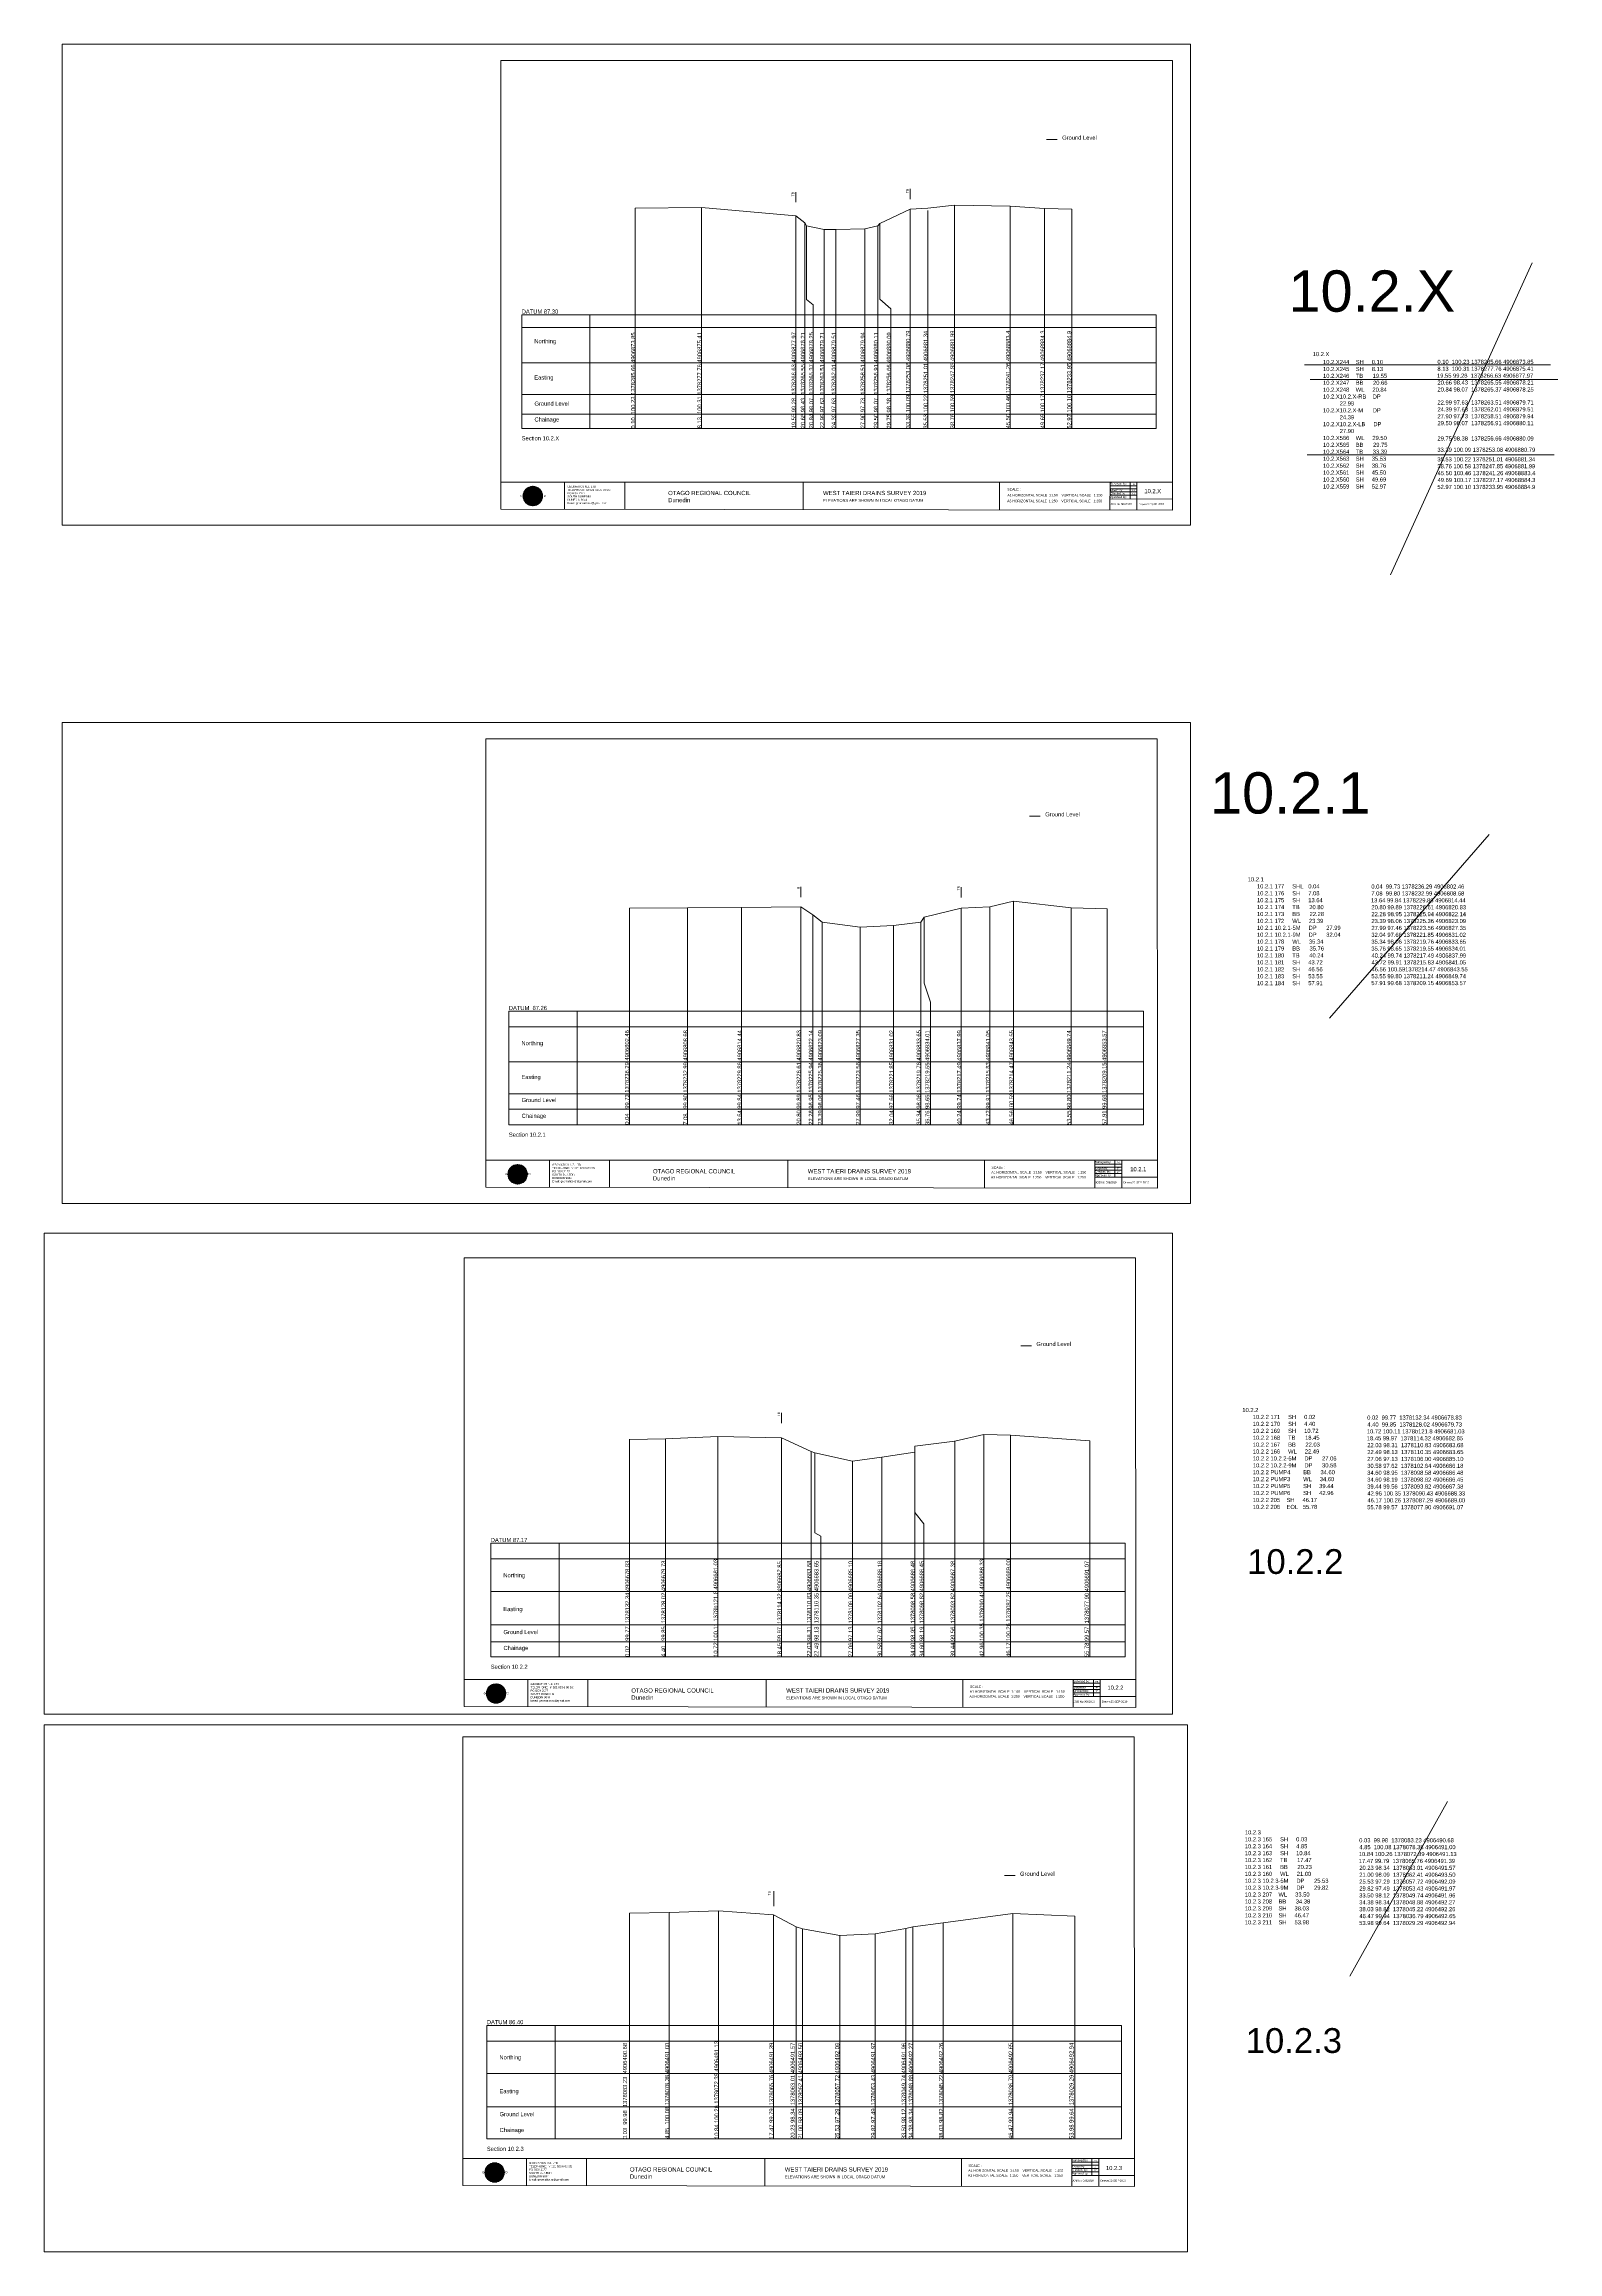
# Model space of a CAD drawing. Header units: millimetres. Extents: x -98331 to 20492277063, y -17414975531 to 5515447517.
# Drawn here: x -32248 to 151093, y 2077396 to 2344835 of the extents above; entities that cross this region are included whole.
import ezdxf

# ---------------------------------------------------------------- set-up
doc = ezdxf.new("R2010")
doc.units = ezdxf.units.MM
doc.header["$PDMODE"] = 35
doc.header["$PDSIZE"] = 1
doc.layers.get('0').update_dxf_attribs({"lineweight": 0})
doc.layers.add('geo', color=7, linetype='Continuous')
doc.styles.get("Standard").update_dxf_attribs({"font": 'arial.ttf', "height": 5000})

# ---------------------------------------------------------------- blocks, each defined once
blk = doc.blocks.new('Geomatics_Circle_SPT')
at = {"layer": 'geo', "color": 2, "linetype": 'Continuous', "lineweight": 0}
for p, q in [((0, 25.2), (-25.2, 0)), ((-24.7, 4.9), (-4.9, 24.7)), ((-24.7, -4.9), (4.9, 24.7)), ((4.9, -24.7), (-24.7, 4.9)), ((-24.7, 0), (0, -24.7)), ((-9.7, 23.3), (-23.3, 9.6)), ((9.7, 23.3), (-23.3, -9.7)), ((-23.3, 9.7), (9.7, -23.3)), ((-21, 14), (-14, 21)), ((-21, -14), (14, 21)), ((14, -21), (-21, 14)), ((0, 0), (-17.8, 17.8)), ((0, 0), (-17.8, -17.8)), ((-14, 21), (21, -14)), ((21, 14), (-14, -21)), ((23.3, -9.7), (-9.7, 23.3)), ((-9.7, -23.3), (23.3, 9.7)), ((-4.9, 24.7), (24.7, -4.9)), ((24.7, 4.9), (-4.9, -24.7)), ((25.2, 0), (0, 25.2)), ((0, 0), (17.8, 17.8)), ((0, 0), (17.8, -17.8)), ((0, -24.8), (25.2, 0)), ((4.9, 24.7), (24.7, 4.9)), ((23.3, 9.7), (9.7, 23.3)), ((14, 21), (21, 14)), ((17.8, 18.1), (17.8, 18.1)), ((-4.9, -24.7), (-24.7, -4.9)), ((-23.3, -9.7), (-9.7, -23.3)), ((-14, -21), (-21, -14)), ((-17.8, -17.8), (-17.8, -17.8)), ((24.7, -4.9), (4.9, -24.7)), ((4.9, -24.7), (4.9, -24.7)), ((9.7, -23.3), (23.3, -9.7)), ((21, -14), (14, -21)), ((18.1, -17.8), (18.1, -17.8))]:
    blk.add_line(p, q, dxfattribs=at)
at = {"layer": 'geo', "color": 1, "linetype": 'Continuous', "lineweight": 0}
for p, q in [((-25.2, 0), (9.7, 23.3)), ((-25.2, 0), (-9.6, 23.3)), ((-25.2, 0), (23.3, 9.7)), ((-25.2, 0), (-23.3, 9.7)), ((-23.3, -9.7), (-25.2, 0)), ((-9.6, -23.3), (-25.2, 0)), ((9.7, -23.3), (-25.2, 0)), ((-4.9, 24.8), (-24.7, -4.9)), ((4.9, 24.7), (-24.7, 4.9)), ((14, 21), (-24.7, -4.9)), ((-14, 21), (-24.7, 4.9)), ((21, 14), (-24.7, 4.9)), ((-21, 14), (-24.7, -4.9)), ((0, 0), (-24.7, 4.9)), ((-24.7, 4.9), (-21, -14)), ((-24.7, 4.9), (-4.9, -24.7)), ((-24.7, 4.9), (14, -21)), ((-24.7, 4.9), (-24.7, 4.9)), ((0, 0), (-24.7, -4.9)), ((-23.3, 9.7), (0, 25.2)), ((-23.3, -9.6), (0, 25.2)), ((-23.3, -9.6), (17.8, 17.8)), ((-23.3, 9.7), (-17.8, 17.9)), ((-23.3, -9.6), (-17.8, 17.9)), ((-23.3, 9.7), (17.8, 17.8)), ((-17.8, -17.8), (-23.3, 9.7)), ((0, -25.2), (-23.3, 9.7)), ((-23.3, 9.7), (17.8, -17.8)), ((-23.3, 9.7), (25.2, 0)), ((-23.3, 9.4), (-23.3, 9.4)), ((-23.3, -9.7), (25.2, 0)), ((4.9, 24.8), (-21, -14)), ((-4.9, 24.7), (-21, 14)), ((14, 21), (-21, 14)), ((-14, 21), (-21, -14)), ((0, 0), (-21, 14)), ((-21, 14), (-14, -21)), ((-21, 14), (4.9, -24.7)), ((-21, 14), (-21, 14)), ((24.7, 4.9), (-21, 14)), ((0, 0), (-21, -14)), ((-17.9, 17.6), (-17.9, 17.6)), ((-17.8, 17.8), (9.7, 23.3)), ((-17.8, 17.8), (-9.6, 23.3)), ((-17.8, -17.8), (9.7, 23.3)), ((-17.8, -17.8), (-9.7, 23.3)), ((-9.7, -23.3), (-17.8, 17.8)), ((-17.8, 17.8), (9.7, -23.3)), ((-17.8, 17.8), (23.3, -9.6)), ((-17.8, 17.8), (23.3, 9.7)), ((-17.8, -17.8), (23.3, 9.7)), ((4.9, 24.7), (-14, 21)), ((-4.9, 24.7), (-14, -20.9)), ((0, 0), (-14, 21)), ((-14, 21), (-4.9, -24.7)), ((-14, 21), (-14, 21)), ((24.7, -4.9), (-14, 21)), ((21, 14), (-14, 21)), ((-14, -21), (24.7, 4.9)), ((0, 0), (-14, -21)), ((-9.8, 23.1), (-9.8, 23.1)), ((-9.7, 23.3), (0, 25.2)), ((-9.7, 23.3), (0, -25.2)), ((-9.7, -23.3), (0, 25.2)), ((-9.6, 23.3), (17.8, -17.8)), ((-9.6, 23.3), (25.2, 0)), ((-9.6, 23.3), (17.8, 17.8)), ((-9.6, -23.3), (17.8, 17.9)), ((25.2, 0), (-9.6, -23.3)), ((0, 0), (-4.9, 24.7)), ((-4.9, 24.7), (-4.9, 24.7)), ((21, -14), (-4.9, 24.7)), ((24.8, 4.9), (-4.9, 24.7)), ((14, 21), (-4.9, 24.7)), ((-4.9, -24.7), (21, 14)), ((0, 0), (-4.9, -24.7)), ((-0.2, 25.1), (-0.2, 25.1)), ((0, 25.2), (9.7, -23.3)), ((0, 25.2), (23.3, -9.7)), ((0, 25.2), (23.3, 9.7)), ((0, 25.2), (9.7, 23.3)), ((0, 0), (4.9, 24.7)), ((0, -25.2), (9.7, 23.3)), ((0, 0), (14, 21)), ((0, 0), (21, 14)), ((23.3, 9.7), (0, -25.2)), ((0, 0), (24.8, 4.9)), ((0, 0), (4.9, -24.7)), ((0, 0), (14, -21)), ((0, 0), (21, -14)), ((0, 0), (24.8, -4.9)), ((21, 14), (4.9, 24.8)), ((14, -21), (4.9, 24.7)), ((24.7, -4.9), (4.9, 24.7)), ((4.9, 24.7), (4.9, 24.7)), ((4.9, -24.7), (14, 21)), ((4.9, -24.7), (24.7, 4.9)), ((9.4, 23.3), (9.4, 23.3)), ((9.7, 23.3), (17.8, -17.8)), ((9.7, 23.3), (25.2, 0)), ((9.7, 23.3), (17.8, 17.9)), ((17.8, 17.8), (9.7, -23.3)), ((25.2, 0), (9.7, -23.3)), ((21, -14), (14, 21)), ((24.7, 4.9), (14, 21)), ((14, 21), (14, 21)), ((14, -21), (21, 14)), ((17.6, 17.9), (17.6, 17.9)), ((17.8, 17.8), (23.3, -9.7)), ((17.8, 17.8), (23.3, 9.7)), ((23.3, 9.7), (17.8, -17.8)), ((24.7, -4.9), (21, 14)), ((21, 14), (21, 14)), ((21, -14), (24.7, 4.9)), ((23.1, 9.8), (23.1, 9.8)), ((23.3, 9.7), (25.2, 0)), ((25.2, 0), (23.3, -9.6)), ((24.7, 4.9), (24.7, 4.9)), ((25.1, 0.2), (25.1, 0.2)), ((-25.2, 0), (23.3, -9.7)), ((-25.1, -0.2), (-25.1, -0.2)), ((-24.7, -4.9), (-24.7, -4.9)), ((-24.7, -4.9), (-14, -21)), ((-24.7, -4.9), (4.9, -24.7)), ((-24.7, -4.9), (21, -14)), ((-17.8, -17.8), (-23.3, -9.7)), ((0, -25.2), (-23.3, -9.6)), ((17.8, -17.8), (-23.3, -9.6)), ((-23.1, -9.8), (-23.1, -9.8)), ((-21, -14), (24.7, -4.9)), ((-21, -14), (-21, -14)), ((-21, -14), (-4.9, -24.7)), ((-21, -14), (14, -21)), ((23.3, -9.7), (-17.8, -17.8)), ((-9.6, -23.3), (-17.8, -17.8)), ((9.7, -23.3), (-17.8, -17.8)), ((-17.6, -17.9), (-17.6, -17.9)), ((-14, -21), (21, -14)), ((-14, -21), (-14, -21)), ((-14, -21), (4.9, -24.7)), ((17.8, -17.8), (-9.7, -23.3)), ((0, -25.2), (-9.7, -23.3)), ((-9.4, -23.3), (-9.4, -23.3)), ((-4.9, -24.7), (24.7, -4.9)), ((-4.9, -24.7), (14, -21)), ((-4.9, -24.7), (-4.9, -24.7)), ((23.3, -9.6), (0, -25.2)), ((9.7, -23.3), (0, -25.2)), ((0.2, -25.1), (0.2, -25.1)), ((4.9, -24.7), (21, -14)), ((4.9, -24.7), (4.9, -24.7)), ((17.8, -17.8), (9.7, -23.3)), ((9.8, -23.1), (9.8, -23.1)), ((14, -21), (24.7, -4.9)), ((14, -21), (14, -21)), ((23.3, -9.6), (17.8, -17.8)), ((17.9, -17.6), (17.9, -17.6)), ((21, -14), (21, -14)), ((23.3, -9.4), (23.3, -9.4)), ((24.7, -4.9), (24.7, -4.9))]:
    blk.add_line(p, q, dxfattribs=at)
at = {"layer": 'geo', "color": 114, "linetype": 'Continuous', "lineweight": 0}
for p, q in [((17.9, 17.8), (-25.2, 0)), ((-24.7, 4.9), (14, 21)), ((-24.7, -4.9), (21, 14)), ((-14, -21), (-24.7, 4.9)), ((9.7, 23.3), (-23.3, 9.7)), ((0, 0), (-23.3, 9.7)), ((-23.3, 9.7), (-9.7, -23.3)), ((0, 0), (-23.3, -9.7)), ((-4.9, -24.7), (-21, 14)), ((-20.9, 14), (4.9, 24.7)), ((24.8, 4.9), (-20.9, -14)), ((0, 25.2), (-17.8, 17.8)), ((-17.8, 17.8), (0, -25.2)), ((-14, 21), (-4.9, 24.7)), ((4.9, -24.7), (-14, 21)), ((0, 0), (-9.7, 23.3)), ((0, 0), (-9.7, -23.3)), ((-4.9, 24.7), (14, -21)), ((17.8, -17.8), (0, 25.2)), ((0, 0), (9.7, 23.3)), ((0, 0), (23.3, 9.7)), ((0, 0), (9.7, -23.3)), ((0, 0), (23.3, -9.7)), ((4.9, 24.7), (21, -14)), ((23.3, -9.7), (9.7, 23.3)), ((14, 21), (24.7, -4.9)), ((25.2, 0), (17.8, 17.8)), ((21, 14), (24.7, 4.9)), ((-25.2, 0), (-17.8, -17.8)), ((-21, -14), (-24.7, -4.9)), ((-17.8, -17.8), (25.2, 0)), ((24.8, -4.9), (-14, -21)), ((-9.6, -23.3), (23.3, -9.7)), ((21, -14), (-4.9, -24.8)), ((0, -25.2), (17.9, -17.8)), ((14, -21), (4.9, -24.8))]:
    blk.add_line(p, q, dxfattribs=at)
at = {"layer": 'geo', "color": 250, "linetype": 'Continuous', "lineweight": 0}
for p, q in [((0, 0), (-25.2, 0)), ((24.7, 4.9), (-24.7, 4.9)), ((-24.7, 4.9), (-24.7, -4.9)), ((-23.3, 9.7), (23.3, 9.7)), ((-23.3, 9.7), (-23.3, 9.7)), ((-23.3, -9.7), (-23.3, 9.7)), ((21, 14), (-21, 14)), ((-21, 14), (-21, -14)), ((-17.8, 17.8), (17.8, 17.8)), ((-17.8, -17.8), (-17.8, 17.8)), ((-14, 21), (-14, 21)), ((14, 21), (-14, 21)), ((-14, 20.9), (-14, -21)), ((-9.7, 23.3), (9.7, 23.3)), ((-9.7, -23.3), (-9.7, 23.3)), ((-4.9, 24.7), (4.9, 24.7)), ((-4.9, 24.7), (-4.9, -24.7)), ((0, 0), (0, 25.2)), ((0, 0), (0, -25.2)), ((0, 0), (25.2, 0)), ((4.9, 24.7), (4.9, -24.7)), ((9.7, -23.3), (9.7, 23.3)), ((14, 21), (14, -21)), ((17.8, -17.8), (17.8, 17.8)), ((21, 14), (21, 14)), ((21, -14), (21, 14)), ((23.3, 9.7), (23.3, -9.7)), ((24.7, 4.9), (24.7, 4.9)), ((24.7, -4.9), (24.7, 4.9)), ((-24.7, -4.9), (24.7, -4.9)), ((23.3, -9.7), (-23.3, -9.7)), ((-21, -14), (21, -14)), ((17.8, -17.8), (-17.8, -17.8)), ((-14, -21), (14, -21)), ((9.7, -23.3), (-9.7, -23.3)), ((-4.9, -24.7), (4.9, -24.7))]:
    blk.add_line(p, q, dxfattribs=at)
blk = doc.blocks.new('GeomaticsNZ TITLE BLOCK')
at = {"color": 7, "linetype": 'Continuous', "lineweight": 0}
for p, q in [((0, 94.9), (0, 1579.2)), ((0, 1579.2), (2363.4, 1579.2)), ((2363.4, 1579.2), (2364, 94.9)), ((2364, 94.9), (0, 94.9)), ((0, 94.9), (0, 0)), ((15.9, 94.9), (2364, 94.9)), ((224.3, 95.2), (224.3, -0.3)), ((2364, 94.9), (382.6, 94.9)), ((435.8, 95.2), (435.8, -0.7)), ((1063.4, 94.9), (1063.4, -2.4)), ((1755.4, 94.9), (1755.4, -2.6)), ((2143.9, 94.9), (2143.7, -3)), ((2143.9, 81.9), (2238.6, 81.7)), ((2214.9, 94.9), (2214.9, 36.1)), ((2238.6, 94.8), (2238.6, -3.2)), ((2364, -3.5), (2364, 94.9)), ((0, 0), (2364, -3.5)), ((2143.6, 60.4), (2238.6, 60.4)), ((2143.8, 48.6), (2238.6, 48.6)), ((2143.8, 35.4), (2364, 35.3)), ((2143.9, 71), (2238.6, 71))]:
    blk.add_line(p, q, dxfattribs=at)
at = {"color": 7, "linetype": 'Continuous', "lineweight": 0, "xscale": 1.36, "yscale": 1.36, "zscale": 1.36}
blk.add_blockref('Geomatics_Circle_SPT', (112.4, 45.7), dxfattribs=at)
at = {"color": 7, "linetype": 'Continuous', "lineweight": 0}
for s, p in [('PK', (2222.4, 84.8)), ('ST', (2222, 63.6)), ('ST', (2222.1, 50.6))]:
    blk.add_text(s, height=5, dxfattribs=at).set_placement(p)
at = {"color": 7, "linetype": 'Continuous', "lineweight": 0, "attachment_point": 1}
for s, width, heights, insert, char_height in [('{\\C256;GEOMATICS N.Z. LTD                   \\PTELEPHONE:  M 021 023 6 00 55;\\PPO BOX 2177\\PSOUTH DUNEDIN\\PDUNEDIN 9044\\PEmail: geomaticsnz@gmail.com}', 3535.727, [94.7], (234, 82.7), 7), ('{\\C256;Surveyed by:}', 3535.727, [0], (2144.7, 92.4), 7), ('{\\C256;Geomatics N.Z. LTD                   }', 125.079, [15.8], (68.8, 49.9), 7), ('{\\C256;OTAGO REGIONAL COUNCIL\\PDunedin}', 3535.727, [0], (588.6, 64), 15), ('{\\C256;WEST TAIERI DRAINS SURVEY 2019}', 3535.727, [0], (1133.8, 64), 15), ('{\\C256;ELEVATIONS ARE SHOWN IN LOCAL OTAGO DATUM}', 3535.727, [0], (1134.1, 35.4), 10), ('{\\C256;Approved by:}', 3535.727, [0], (2144.7, 45.9), 7), ('{\\C256;Checked by:}', 3535.727, [0], (2144.7, 58.6), 7), ('{\\C256;JOB No 0062019}', 3535.727, [0], (2145.3, 20.8), 7), ('{\\C256;Drawn by:}', 3535.727, [0], (2145.8, 70.4), 7), ('{\\C256;Drawn:22-SEP-2019}', 3535.727, [0], (2244.7, 20.7), 7)]:
    blk.add_mtext_dynamic_manual_height_columns(s, width=width, gutter_width=159, heights=heights, dxfattribs=dict(at, insert=insert, char_height=char_height))

msp = doc.modelspace()

# ---------------------------------------------------------------- linework, layer by layer
at = {"color": 1, "linetype": 'Continuous', "lineweight": 0}
for p, q in [((89159, 2333282), (90451, 2333282)), ((87111, 2251305), (88403, 2251305)), ((86041, 2187140), (87333, 2187140)), ((84065, 2122968), (85357, 2122968))]:
    msp.add_line(p, q, dxfattribs=at)
at = {"color": 7, "linetype": 'Continuous', "lineweight": 0}
for p, q in [((58781, 2326924), (58781, 2325676)), ((72632, 2327307), (72632, 2326059)), ((25596, 2312045), (102452, 2312045)), ((25596, 2312045), (25596, 2298293)), ((33864, 2298293), (33864, 2312045)), ((102452, 2298293), (102452, 2312045)), ((25596, 2310506), (102452, 2310506)), ((25596, 2306214), (102452, 2306214)), ((25596, 2302388), (102452, 2302388)), ((25596, 2300026), (102452, 2300026)), ((25596, 2298293), (102452, 2298293)), ((24037, 2227685), (100894, 2227685)), ((24037, 2227685), (24037, 2213934)), ((24037, 2225794), (100894, 2225794)), ((32306, 2213934), (32306, 2227685)), ((100894, 2213934), (100894, 2227685)), ((24037, 2221570), (100894, 2221570)), ((24037, 2217680), (100894, 2217680)), ((24037, 2215802), (100894, 2215802)), ((24037, 2213934), (100894, 2213934)), ((57061, 2179049), (57061, 2177801)), ((21844, 2163227), (98700, 2163227)), ((21844, 2163227), (21844, 2149476)), ((21844, 2161336), (98700, 2161336)), ((30113, 2149476), (30113, 2163227)), ((98700, 2149476), (98700, 2163227)), ((21844, 2157407), (98700, 2157407)), ((21844, 2153333), (98700, 2153333)), ((21844, 2151277), (98700, 2151277)), ((21844, 2149476), (98700, 2149476)), ((56119, 2119261), (56119, 2121083)), ((21368, 2104828), (98225, 2104828)), ((21368, 2104828), (21368, 2091076)), ((29637, 2091076), (29637, 2104828)), ((98225, 2091076), (98225, 2104828)), ((21368, 2102937), (98225, 2102937)), ((21368, 2099017), (98225, 2099017)), ((21368, 2094972), (98225, 2094972)), ((21368, 2091076), (98225, 2091076))]:
    msp.add_line(p, q, dxfattribs=at)
at = {"linetype": 'Continuous', "lineweight": 0}
for p, q in [((130841, 2280559), (147964, 2318354)), ((120389, 2305983), (150195, 2305983)), ((121101, 2304220), (151093, 2304220)), ((120730, 2295097), (150660, 2295097)), ((123421, 2226824), (142794, 2249077)), ((59400, 2242769), (59400, 2241521)), ((78833, 2242723), (78833, 2241475)), ((125911, 2110803), (137720, 2131965))]:
    msp.add_line(p, q, dxfattribs=at)
at = {"color": 4, "linetype": 'Continuous', "lineweight": 0}
for points in [[(106600, 2344835), (-30070, 2344835), (-30070, 2286570), (106600, 2286570)], [(106600, 2262662), (-30070, 2262662), (-30070, 2204396), (106600, 2204396)], [(104423, 2200809), (-32248, 2200809), (-32248, 2142544), (104423, 2142544)], [(106227, 2141258), (-32248, 2141258), (-32248, 2077396), (106227, 2077396)]]:
    msp.add_lwpolyline(points, close=True, dxfattribs=at)
at = {"color": 1, "linetype": 'Continuous', "lineweight": 0}
for points in [[(39344, 2324980), (47379, 2325059), (58796, 2324029), (59903, 2323179), (60087, 2322819), (62232, 2322379), (63639, 2322379), (67146, 2322478), (68746, 2322818), (68991, 2323128), (72632, 2324838), (74775, 2324968), (78003, 2325338), (84749, 2325208), (88933, 2324917), (92213, 2324847)], [(38637, 2240159), (45677, 2240228), (52232, 2240268), (59400, 2240318), (60871, 2239377), (61982, 2238487), (66587, 2237887), (70637, 2238087), (73935, 2238487), (74351, 2239077), (78833, 2240166), (82314, 2240336), (85160, 2241016), (92142, 2240225), (96504, 2240105)], [(38637, 2175823), (43010, 2175903), (49335, 2176162), (57061, 2176022), (60648, 2174362), (61110, 2174182), (65676, 2173182), (69199, 2173681), (73215, 2174251), (73214, 2175011), (78055, 2175621), (81571, 2176411), (84781, 2176321), (94397, 2175630)], [(38637, 2118418), (43454, 2118518), (49444, 2118698), (56079, 2118228), (58834, 2116778), (59602, 2116527), (64139, 2115727), (68421, 2115927), (72109, 2116557), (72981, 2116777), (76637, 2117257), (85076, 2118377), (92582, 2118076)]]:
    msp.add_lwpolyline(points, dxfattribs=at)
at = {"color": 7, "linetype": 'Continuous', "lineweight": 0}
for points in [[(39344, 2324980), (39344, 2298293)], [(47379, 2325059), (47379, 2298293)], [(72632, 2324838), (72632, 2298293)], [(74775, 2324701), (74775, 2298293)], [(78003, 2325338), (78003, 2298293)], [(84749, 2325208), (84749, 2298293)], [(88933, 2324917), (88933, 2298293)], [(92213, 2324847), (92213, 2298293)], [(58796, 2324029), (58796, 2298293)], [(59903, 2323179), (59903, 2298293)], [(60087, 2322819), (60087, 2313919), (60915, 2313267), (60915, 2298293)], [(62232, 2322379), (62232, 2298293)], [(63639, 2322379), (63639, 2298293)], [(67146, 2322478), (67146, 2298293)], [(68746, 2322818), (68746, 2298293)], [(68991, 2323128), (68991, 2313929), (70313, 2312779), (70313, 2298293)], [(38637, 2175823), (38637, 2149476)], [(43010, 2175903), (43010, 2149476)], [(49335, 2176162), (49335, 2149476)], [(57061, 2176022), (57061, 2149476)], [(60648, 2174362), (60648, 2149476)], [(78055, 2175621), (78055, 2149476)], [(81571, 2176411), (81571, 2149476)], [(84781, 2176321), (84781, 2149476)], [(94397, 2175630), (94397, 2149476)], [(61110, 2174182), (61110, 2164491), (61840, 2164083), (61840, 2149476)], [(65676, 2173182), (65676, 2149476)], [(69199, 2173681), (69199, 2149476)], [(73214, 2174250), (73214, 2149476)], [(73215, 2169769), (73215, 2149476)], [(73215, 2166945), (74285, 2165602), (74285, 2149476)], [(38637, 2118418), (38637, 2091076)], [(43454, 2118518), (43454, 2091076)], [(49444, 2118698), (49444, 2091076)], [(56079, 2118228), (56079, 2091076)], [(85076, 2118377), (85076, 2091076)], [(58834, 2116778), (58834, 2091076)], [(59602, 2116527), (59602, 2091076)], [(64139, 2115727), (64139, 2091076)], [(68421, 2115927), (68421, 2091076)], [(72109, 2116557), (72109, 2091076)], [(72981, 2116777), (72981, 2091076)], [(76637, 2117257), (76637, 2091076)], [(92582, 2118076), (92582, 2091076)]]:
    msp.add_lwpolyline(points, dxfattribs=at)
at = {"linetype": 'Continuous', "lineweight": 0}
for points in [[(38637, 2240159), (38637, 2213934)], [(45677, 2240228), (45677, 2213934)], [(52232, 2240268), (52232, 2213934)], [(59405, 2240318), (59400, 2213934)], [(60871, 2239377), (60871, 2213934)], [(61982, 2238487), (61982, 2213934)], [(73935, 2238487), (73935, 2213934)], [(74351, 2239077), (74351, 2231070), (75098, 2228796), (75098, 2213934)], [(78833, 2240166), (78833, 2213934)], [(82314, 2240336), (82314, 2213934)], [(85160, 2241016), (85160, 2213934)], [(92142, 2240225), (92142, 2213934)], [(96504, 2240105), (96504, 2213934)], [(66587, 2237887), (66587, 2213934)], [(70637, 2238087), (70637, 2213934)]]:
    msp.add_lwpolyline(points, dxfattribs=at)
at = {"color": 7, "linetype": 'Continuous', "lineweight": 0}
for p in [(39344, 2324980), (47379, 2325059), (72632, 2324838), (74775, 2324968), (78003, 2325338), (84749, 2325208), (88933, 2324917), (92213, 2324847), (58796, 2324029), (59903, 2323179), (60087, 2322819), (62232, 2322379), (63639, 2322379), (67146, 2322478), (68746, 2322818), (68991, 2323128), (25596, 2312045), (24037, 2227685), (38637, 2175823), (43010, 2175903), (49335, 2176162), (57061, 2176022), (60648, 2174362), (73214, 2175011), (78055, 2175621), (81571, 2176411), (84781, 2176321), (94397, 2175630), (61110, 2174182), (65676, 2173182), (69199, 2173681), (73215, 2174251), (21844, 2163227), (38637, 2118418), (43454, 2118518), (49444, 2118698), (56079, 2118228), (85076, 2118377), (58834, 2116778), (59602, 2116527), (64139, 2115727), (68421, 2115927), (72109, 2116557), (72981, 2116777), (76637, 2117257), (92582, 2118076), (21368, 2104828)]:
    msp.add_point(p, dxfattribs=at)
at = {"linetype": 'Continuous', "lineweight": 0}
for p in [(38637, 2240159), (45677, 2240228), (52232, 2240268), (59400, 2240318), (60871, 2239377), (61982, 2238487), (73935, 2238487), (74351, 2239077), (78833, 2240166), (82314, 2240336), (85160, 2241016), (92142, 2240225), (96504, 2240105), (66587, 2237887), (70637, 2238087)]:
    msp.add_point(p, dxfattribs=at)

# ---------------------------------------------------------------- block references
at = {"color": 7, "linetype": 'Continuous', "lineweight": 0, "xscale": 34.41290447856466, "yscale": 34.41290447856466, "zscale": 34.41290447856466}
for p in [(23076, 2288519), (21233, 2206357), (18616, 2143456), (18446, 2085434)]:
    msp.add_blockref('GeomaticsNZ TITLE BLOCK', p, dxfattribs=at)

# ---------------------------------------------------------------- texts
at = {"linetype": 'Continuous', "lineweight": 0}
for s, height, p in [('Ground Level', 500, (91054, 2333260)), ('10.2.X', 500, (121400, 2307041)), ('10.2.X244    SH     0.10', 500, (122653, 2306080)), ('10.2.X245    SH     8.13', 500, (122653, 2305238)), ('0.10  100.23 1378285.66 4906873.85', 500, (136506, 2306099)), ('8.13  100.31 1378277.76 4906875.41', 500, (136506, 2305264)), ('10.2.X246    TB      19.55', 500, (122653, 2304403)), ('10.2.X247    BB      20.66', 500, (122653, 2303568)), ('10.2.X248    WL     20.84', 500, (122653, 2302732)), ('19.55 99.28  1378266.63 4906877.97', 500, (136459, 2304428)), ('20.66 98.43  1378265.55 4906878.21', 500, (136514, 2303593)), ('20.84 98.07  1378265.37 4906878.25', 500, (136514, 2302757)), ('10.2.X10.2.X-RB    DP', 500, (122653, 2301897)), ('10.2.X10.2.X-M      DP', 500, (122653, 2300226)), ('          22.99', 500, (122729, 2301062)), ('22.99 97.63  1378263.51 4906879.71', 500, (136514, 2301180)), ('24.39 97.63  1378262.01 4906879.51', 500, (136514, 2300344)), ('27.90 97.73  1378258.51 4906879.94', 500, (136514, 2299509)), ('10.2.X10.2.X-LB     DP', 500, (122653, 2298555)), ('10.2.X566    WL     29.50', 500, (122653, 2296885)), ('          24.39', 500, (122729, 2299391)), ('          27.90', 500, (122729, 2297720)), ('29.50 98.07  1378256.91 4906880.11', 500, (136514, 2298674)), ('29.75 98.38  1378256.66 4906880.09', 500, (136514, 2296818)), ('10.2.X565    BB      29.75', 500, (122653, 2296049)), ('10.2.X564    TB      33.39', 500, (122653, 2295214)), ('10.2.X563    SH     35.53', 500, (122653, 2294372)), ('33.39 100.09 1378253.08 4906880.79', 500, (136505, 2295448)), ('35.53 100.22 1378251.01 4906881.34', 500, (136505, 2294292)), ('10.2.X562    SH     38.76', 500, (122653, 2293530)), ('10.2.X561    SH     45.50', 500, (122653, 2292688)), ('10.2.X560    SH     49.69', 500, (122653, 2291846)), ('38.76 100.59 1378247.85 4906881.99', 500, (136505, 2293457)), ('45.50 100.46 1378241.26 49068883.4', 500, (136526, 2292621)), ('49.69 100.17 1378237.17 49068884.3', 500, (136526, 2291786)), ('10.2.X559    SH     52.97', 500, (122653, 2291005)), ('52.97 100.10 1378233.95 49068884.9', 500, (136506, 2290950)), ('10.2.1', 5000, (108964, 2251628)), ('Ground Level', 500, (89006, 2251283)), ('10.2.1', 500, (113535, 2243410)), ('10.2.1 177     SHL   0.04', 500, (114653, 2242568)), ('10.2.1 176     SH     7.08', 500, (114653, 2241726)), ('10.2.1 175     SH     13.64', 500, (114653, 2240884)), ('13.64 99.84 1378229.86 4906814.44', 500, (128459, 2240868)), ('0.04  99.73 1378236.29 4906802.46', 500, (128506, 2242539)), ('7.08  99.80 1378232.99 4906808.68', 500, (128502, 2241704)), ('10.2.1 174     TB      20.80', 500, (114653, 2240049)), ('10.2.1 173     BB      22.28', 500, (114653, 2239213)), ('10.2.1 172     WL     23.39', 500, (114653, 2238378)), ('20.80 99.89 1378226.61 4906820.83', 500, (128514, 2240033)), ('22.28 98.95 1378225.94 4906822.14', 500, (128514, 2239198)), ('23.39 98.06 1378225.36 4906823.09', 500, (128514, 2238362)), ('10.2.1 10.2.1-5M     DP      27.99', 500, (114653, 2237543)), ('10.2.1 10.2.1-9M     DP      32.04', 500, (114653, 2236707)), ('10.2.1 178     WL     35.34', 500, (114653, 2235872)), ('32.04 97.66 1378221.85 4906831.02', 500, (128506, 2236691)), ('35.34 98.06 1378219.76 4906833.65', 500, (128506, 2235856)), ('27.99 97.46 1378223.56 4906827.35', 500, (128514, 2237527)), ('10.2.1 179     BB      35.76', 500, (114653, 2235036)), ('10.2.1 180     TB      40.24', 500, (114653, 2234201)), ('10.2.1 181     SH     43.72', 500, (114653, 2233359)), ('35.76 98.65 1378219.55 4906834.01', 500, (128506, 2235021)), ('40.24 99.74 1378217.49 4906837.99', 500, (128526, 2234185)), ('43.72 99.91 1378215.83 4906841.05', 500, (128526, 2233350)), ('10.2.1 182     SH     46.56', 500, (114653, 2232517)), ('10.2.1 183     SH     53.55', 500, (114653, 2231675)), ('10.2.1 184     SH     57.91', 500, (114653, 2230834)), ('53.55 99.80 1378211.24 4906849.74', 500, (128506, 2231679)), ('57.91 99.68 1378209.15 4906853.57', 500, (128506, 2230844)), ('46.56 100.591378214.47 4906843.55', 500, (128526, 2232514)), ('Ground Level', 500, (87937, 2187118)), ('10.2.2', 500, (112880, 2179129)), ('10.2.2 171     SH     0.02', 500, (114151, 2178287)), ('10.2.2 170     SH     4.40', 500, (114151, 2177446)), ('10.2.2 169     SH     10.72', 500, (114151, 2176604)), ('10.72 100.11 1378b121.8 4906681.03', 500, (127957, 2176540)), ('0.02  99.77  1378132.34 4906678.83', 500, (128004, 2178211)), ('4.40  99.85  1378128.02 4906679.73', 500, (128024, 2177376)), ('10.2.2 168     TB      18.45', 500, (114151, 2175768)), ('10.2.2 167     BB      22.03', 500, (114151, 2174933)), ('10.2.2 166     WL     22.49', 500, (114151, 2174098)), ('18.45 99.97  1378114.32 4906682.85', 500, (127957, 2175705)), ('22.03 98.31  1378110.83 4906683.68', 500, (128012, 2174869)), ('22.49 98.13  1378110.35 4906683.65', 500, (128012, 2174034)), ('10.2.2 10.2.2-5M     DP      27.06', 500, (114151, 2173262)), ('10.2.2 10.2.2-9M     DP      30.58', 500, (114151, 2172427)), ('10.2.2 PUMP4        BB      34.60', 500, (114151, 2171591)), ('30.58 97.62  1378102.64 4906686.18', 500, (128003, 2172363)), ('34.60 98.95  1378098.58 4906686.48', 500, (128003, 2171528)), ('27.06 97.13  1378106.00 4906685.10', 500, (128012, 2173199)), ('10.2.2 PUMP3        WL     34.60', 500, (114151, 2170756)), ('10.2.2 PUMP5        SH     39.44', 500, (114151, 2169914)), ('10.2.2 PUMP6        SH     42.96', 500, (114151, 2169072)), ('34.60 98.19  1378098.82 4906686.45', 500, (128003, 2170693)), ('39.44 99.56  1378093.82 4906687.38', 500, (128003, 2169857)), ('42.96 100.35 1378090.43 4906688.33', 500, (128024, 2169022)), ('10.2.2 205    SH     46.17', 500, (114151, 2168231)), ('10.2.2 206    EOL   55.78', 500, (114151, 2167388)), ('55.78 99.57  1378077.90 4906691.07', 500, (128004, 2167351)), ('46.17 100.26 1378087.29 4906689.00', 500, (128024, 2168186)), ('10.2.3', 500, (113182, 2127968)), ('10.2.3 165     SH     0.03', 500, (113182, 2127127)), ('10.2.3 164     SH     4.85', 500, (113182, 2126285)), ('0.03  99.98  1378083.23 4906490.68', 500, (127035, 2127009)), ('4.85  100.08 1378078.38 4906491.00', 500, (127055, 2126174)), ('Ground Level', 500, (85961, 2122945)), ('10.2.3 163     SH     10.84', 500, (113182, 2125443)), ('10.2.3 162     TB      17.47', 500, (113182, 2124608)), ('10.2.3 161     BB      20.23', 500, (113182, 2123772)), ('10.84 100.26 1378072.39 4906491.13', 500, (126988, 2125338)), ('17.47 99.79  1378065.76 4906491.39', 500, (126988, 2124503)), ('20.23 98.34  1378063.01 4906491.57', 500, (127043, 2123668)), ('10.2.3 160     WL     21.00', 500, (113182, 2122937)), ('10.2.3 10.2.3-5M     DP      25.53', 500, (113182, 2122101)), ('10.2.3 10.2.3-9M     DP      29.82', 500, (113182, 2121266)), ('10.2.3 207    WL     33.50', 500, (113182, 2120431)), ('33.50 98.12  1378049.74 4906491.96', 500, (127035, 2120326)), ('21.00 98.09  1378062.41 4906493.50', 500, (127043, 2122832)), ('25.53 97.29  1378057.72 4906492.09', 500, (127043, 2121997)), ('29.82 97.49  1378053.43 4906491.97', 500, (127043, 2121162)), ('10.2.3 208    BB      34.38', 500, (113182, 2119595)), ('10.2.3 209    SH     38.03', 500, (113182, 2118753)), ('10.2.3 210    SH     46.47', 500, (113182, 2117912)), ('34.38 98.34  1378048.88 4906492.27', 500, (127035, 2119491)), ('38.03 98.82  1378045.22 4906492.26', 500, (127035, 2118655)), ('46.47 99.94  1378036.79 4906492.65', 500, (127055, 2117820)), ('10.2.3 211    SH     53.98', 500, (113182, 2117070)), ('53.98 99.64  1378029.29 4906492.94', 500, (127035, 2116985))]:
    msp.add_text(s, height=height, dxfattribs=at).set_placement(p)
at = {"color": 7, "linetype": 'Continuous', "lineweight": 0}
for s, height, p in [('TB', 300, (58604, 2326397)), ('TB', 300, (72454, 2326780)), ('0.10  100.23 1378285.66 4906873.85', 500, (39344, 2298264)), ('8.13  100.31 1378277.76 4906875.41', 500, (47379, 2298293)), ('19.55 99.28  1378266.63 4906877.97', 500, (58796, 2298293)), ('20.66 98.43  1378265.55 4906878.21', 500, (59903, 2298293)), ('20.84 98.07  1378265.37 4906878.25', 500, (60915, 2298293)), ('22.99 97.63  1378263.51 4906879.71', 500, (62232, 2298293)), ('24.39 97.63  1378262.01 4906879.51', 500, (63639, 2298293)), ('27.90 97.73  1378258.51 4906879.94', 500, (67146, 2298293)), ('29.50 98.07  1378256.91 4906880.11', 500, (68746, 2298293)), ('29.75 98.38  1378256.66 4906880.09', 500, (70316, 2298273)), ('33.39 100.09 1378253.08 4906880.79', 500, (72632, 2298293)), ('35.53 100.22 1378251.01 4906881.34', 500, (74775, 2298264)), ('38.76 100.59 1378247.85 4906881.99', 500, (78003, 2298293)), ('45.50 100.46 1378241.26 49068883.4', 500, (84749, 2298284)), ('49.69 100.17 1378237.17 49068884.3', 500, (88933, 2298293)), ('52.97 100.10 1378233.95 49068884.9', 500, (92161, 2298264)), ('0.04   99.73 1378236.29 4906802.46', 500, (38597, 2213934)), ('7.08   99.80 1378232.99 4906808.68', 500, (45677, 2213934)), ('13.64 99.84 1378229.86 4906814.44', 500, (52232, 2213934)), ('20.80 99.89 1378226.61 4906820.83', 500, (59400, 2213934)), ('22.28 98.95 1378225.94 4906822.14', 500, (60871, 2213934)), ('23.39 98.06 1378225.36 4906823.09', 500, (61982, 2213934)), ('27.99 97.46 1378223.56 4906827.35', 500, (66587, 2213934)), ('32.04 97.66 1378221.85 4906831.02', 500, (70637, 2213934)), ('35.34 98.06 1378219.76 4906833.65', 500, (73935, 2213934)), ('35.76 98.65 1378219.55 4906834.01', 500, (74977, 2213904)), ('40.24 99.74 1378217.49 4906837.99', 500, (78833, 2213925)), ('43.72 99.91 1378215.83 4906841.05', 500, (82314, 2213925)), ('46.56100.591378214.47 4906843.55', 500, (85160, 2213934)), ('53.55 99.80 1378211.24 4906849.74', 500, (92126, 2213905)), ('57.91 99.68 1378209.15 4906853.57', 500, (96413, 2213905)), ('TB', 300, (56883, 2178584)), ('0.02   99.77  1378132.34 4906678.83', 500, (38637, 2149476)), ('4.40   99.85  1378128.02 4906679.73', 500, (43010, 2149476)), ('10.72 100.11 1378b121.8 4906681.03', 500, (49335, 2149476)), ('18.45 99.97  1378114.32 4906682.85', 500, (57061, 2149400)), ('22.03 98.31  1378110.83 4906683.68', 500, (60648, 2149476)), ('22.49 98.13  1378110.35 4906683.65', 500, (61541, 2149455)), ('27.06 97.13  1378106.00 4906685.10', 500, (65676, 2149455)), ('30.58 97.62  1378102.64 4906686.18', 500, (69199, 2149446)), ('34.60 98.95  1378098.58 4906686.48', 500, (73214, 2149446)), ('34.60 98.19  1378098.82 4906686.45', 500, (74285, 2149446)), ('39.44 99.56  1378093.82 4906687.38', 500, (78055, 2149446)), ('42.96 100.35 1378090.43 4906688.33', 500, (81571, 2149467)), ('46.17 100.26 1378087.29 4906689.00', 500, (84781, 2149467)), ('55.78 99.57  1378077.90 4906691.07', 500, (94287, 2149447)), ('TB', 300, (55729, 2120557)), ('0.03  99.98  1378083.23  4906490.68', 500, (38354, 2091047)), ('4.85  100.08 1378078.38 4906491.00', 500, (43454, 2091076)), ('10.84 100.26 1378072.39 4906491.13', 500, (49444, 2091076)), ('17.47 99.79  1378065.76 4906491.39', 500, (56079, 2091076)), ('20.23 98.34  1378063.01 4906491.57', 500, (58671, 2091076)), ('21.00 98.09  1378062.41 4906493.50', 500, (59602, 2091056)), ('25.53 97.29  1378057.72 4906492.09', 500, (64053, 2091056)), ('29.82 97.49  1378053.43 4906491.97', 500, (68421, 2091076)), ('33.50 98.12  1378049.74 4906491.96', 500, (72109, 2091047)), ('34.38 98.34  1378048.88 4906492.27', 500, (72981, 2091076)), ('38.03 98.82  1378045.22 4906492.26', 500, (76637, 2091076)), ('46.47 99.94  1378036.79 4906492.65', 500, (85076, 2091068)), ('53.98 99.64  1378029.29 4906492.94', 500, (92436, 2091076))]:
    msp.add_text(s, height=height, rotation=90, dxfattribs=at).set_placement(p)
for s, height, p in [('10.2.X   ', 5000, (118467, 2312427)), ('DATUM 87.30', 500, (25596, 2312192)), ('Northing', 500, (27122, 2308606)), ('Easting', 500, (27120, 2304207)), ('Ground Level', 500, (27138, 2301042)), ('Section 10.2.X', 500, (25596, 2296843)), ('Chainage', 500, (27141, 2299122)), ('A3 HORIZONTAL SCALE  1:250    VERTICAL SCALE   1:250 ', 300, (84394, 2289342)), ('A1 HORIZONTAL SCALE  1:150    VERTICAL SCALE   1:150 ', 300, (84417, 2290048)), ('SCALE :  ', 300, (84420, 2290754)), ('10.2.X  ', 500, (101015, 2290441)), ('DATUM  87.26', 500, (24037, 2227832)), ('Northing', 500, (25564, 2223569)), ('Easting', 500, (25562, 2219467)), ('Ground Level', 500, (25580, 2216683)), ('Chainage', 500, (25582, 2214762)), ('Section 10.2.1 ', 500, (24037, 2212483)), ('A3 HORIZONTAL SCALE  1:250    VERTICAL SCALE   1:250 ', 300, (82431, 2207425)), ('A1 HORIZONTAL SCALE  1:150    VERTICAL SCALE   1:150 ', 300, (82475, 2208021)), ('SCALE :  ', 300, (82497, 2208608)), ('10.2.1', 500, (99303, 2208298)), ('DATUM 87.17', 500, (21844, 2163374)), ('10.2.2   ', 3000, (113467, 2159518)), ('Northing', 500, (23370, 2159111)), ('Easting', 500, (23368, 2155009)), ('Ground Level', 500, (23386, 2152225)), ('Chainage', 500, (23389, 2150304)), ('Section 10.2.2', 500, (21844, 2148025)), ('A1 HORIZONTAL SCALE  1:150    VERTICAL SCALE   1:150 ', 300, (79858, 2145120)), ('SCALE :  ', 300, (79880, 2145707)), ('10.2.2  ', 500, (96537, 2145498)), ('A3 HORIZONTAL SCALE  1:250    VERTICAL SCALE   1:250 ', 300, (79814, 2144524)), ('DATUM 86.40', 500, (21368, 2104975)), ('10.2.3  ', 3000, (113296, 2101495)), ('Northing', 500, (22895, 2100712)), ('Easting', 500, (22893, 2096610)), ('Ground Level', 500, (22911, 2093826)), ('Chainage', 500, (22913, 2091905)), ('Section 10.2.3', 500, (21368, 2089626)), ('A3 HORIZONTAL SCALE  1:250    VERTICAL SCALE   1:250 ', 300, (79643, 2086501)), ('A1 HORIZONTAL SCALE  1:150    VERTICAL SCALE   1:150 ', 300, (79687, 2087097)), ('SCALE :  ', 300, (79710, 2087684)), ('10.2.3  ', 500, (96366, 2087308))]:
    msp.add_text(s, height=height, dxfattribs=at).set_placement(p)
at = {"linetype": 'Continuous', "lineweight": 0}
for p in [(59223, 2242242), (78656, 2242306)]:
    msp.add_text('TB', height=300, rotation=90, dxfattribs=at).set_placement(p)

doc.saveas('drawing.dxf')
